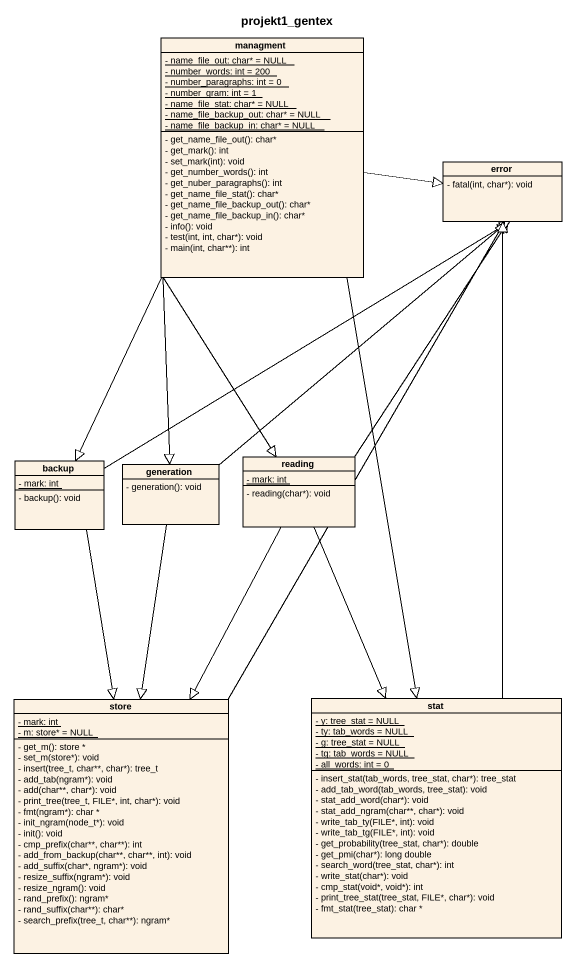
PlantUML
@startuml
title projekt1_gentex
hide circle
hide empty members
skinparam classAttributeIconSize 0
class managment {
  {static} - name_file_out: char* = NULL
  {static} - number_words: int = 200
  {static} - number_paragraphs: int = 0
  {static} - number_gram: int = 1
  {static} - name_file_stat: char* = NULL
  {static} - name_file_backup_out: char* = NULL
  {static} - name_file_backup_in: char* = NULL
  - get_name_file_out(): char*
  - get_mark(): int
  - set_mark(int): void
  - get_number_words(): int
  - get_nuber_paragraphs(): int
  - get_name_file_stat(): char*
  - get_name_file_backup_out(): char*
  - get_name_file_backup_in(): char*
  - info(): void
  - test(int, int, char*): void
  - main(int, char**): int
}
class error {
  - fatal(int, char*): void
}
class reading {
  {static} - mark: int
  - reading(char*): void
}
class backup {
  {static} - mark: int
  - backup(): void
}
class generation {
  - generation(): void
}
class store {
  {static} - mark: int
  {static} - m: store* = NULL
  - get_m(): store *
  - set_m(store*): void
  - insert(tree_t, char**, char*): tree_t
  - add_tab(ngram*): void
  - add(char**, char*): void
  - print_tree(tree_t, FILE*, int, char*): void
  - fmt(ngram*): char *
  - init_ngram(node_t*): void
  - init(): void
  - cmp_prefix(char~**, char~**): int
  - add_from_backup(char~**, char~**, int): void
  - add_suffix(char*, ngram*): void
  - resize_suffix(ngram*): void
  - resize_ngram(): void
  - rand_prefix(): ngram*
  - rand_suffix(char**): char*
  - search_prefix(tree_t, char**): ngram*
}
class stat {
  {static} - y: tree_stat = NULL
  {static} - ty: tab_words = NULL
  {static} - g: tree_stat = NULL
  {static} - tg: tab_words = NULL
  {static} - all_words: int = 0
  - insert_stat(tab_words, tree_stat, char*): tree_stat
  - add_tab_word(tab_words, tree_stat): void
  - stat_add_word(char*): void
  - stat_add_ngram(char**, char*): void
  - write_tab_ty(FILE*, int): void
  - write_tab_tg(FILE*, int): void
  - get_probability(tree_stat, char*): double
  - get_pmi(char*): long double
  - search_word(tree_stat, char*): int
  - write_stat(char*): void
  - cmp_stat(void*, void*): int
  - print_tree_stat(tree_stat, FILE*, char*): void
  - fmt_stat(tree_stat): char *
}
managment -right-|> error
managment --|> reading
managment --|> backup
managment --|> generation
managment --|> stat
reading -up-|> error
reading --|> store
reading --|> stat
backup -up-|> error
backup --|> store
generation -up-|> error
generation --|> store
store -up-|> error
stat -up-|> error
@enduml
